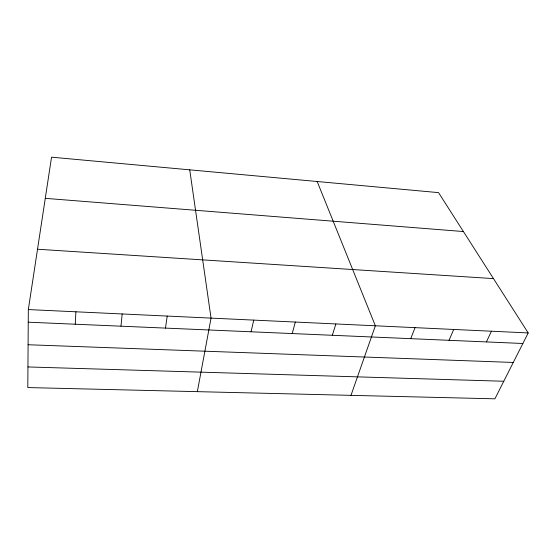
<?xml version="1.0" encoding="UTF-8"?>
<svg xmlns="http://www.w3.org/2000/svg" width="556" height="556" viewBox="0 0 556 556"><rect width="100%" height="100%" fill="white"/><g stroke="black" fill="none" stroke-linecap="round" stroke-linejoin="round"><path stroke-width="0.83" d="M28.328 309.574L27.8 387.567L494.903 398.819L528.2 332.933L438.538 192.626L51.548 157.181L28.328 309.574L528.2 332.933M75.241 324.217L75.901 311.798M120.972 326.184L122.174 313.959M165.486 328.103L167.21 316.065M197.345 391.653L211.051 318.115L189.728 169.837M251.069 331.786L253.744 320.11M292.22 333.558L295.333 322.049M332.335 335.289L335.859 323.946M350.989 395.351L375.363 325.788L317.177 181.513M410.738 338.667L415.04 327.644M449.046 340.314L453.717 329.451M486.41 341.926L491.421 331.216M27.939 366.946L503.778 381.256M28.092 344.741L513.278 362.456M28.238 322.195L522.862 343.49M37.523 249.234L493.478 278.605M45.279 198.346L463.412 231.546"/></g></svg>
